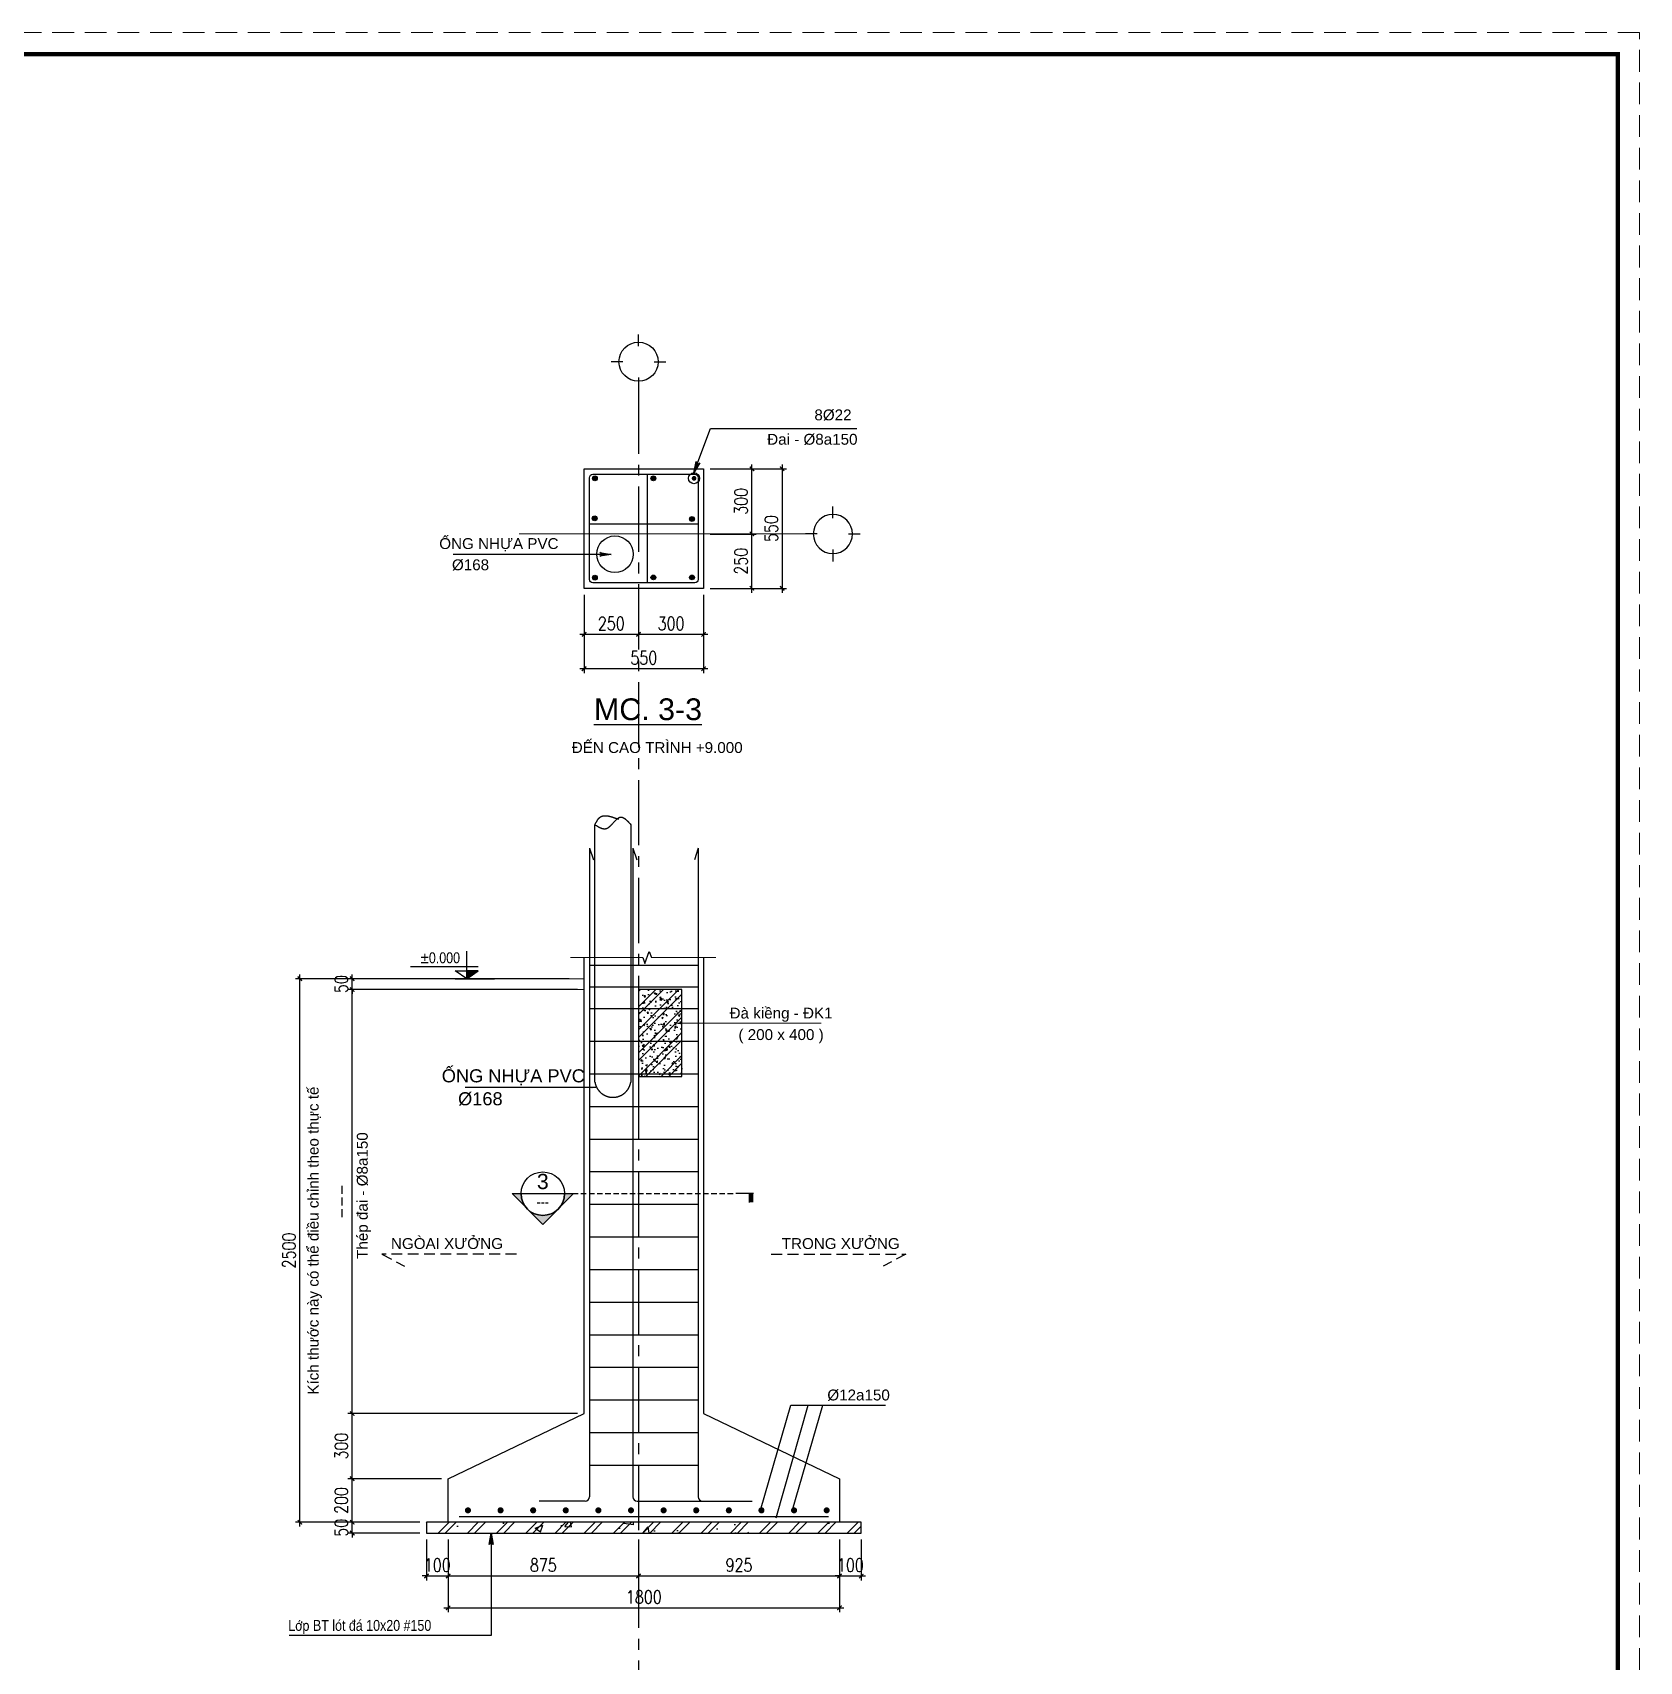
# Model space of a CAD drawing. Header units: inches. Extents: x 651127 to 1529722, y 768575 to 1021311.
# Drawn here: x 1227368 to 1264321, y 853484 to 890941 of the extents above; entities that cross this region are included whole.
import ezdxf
from ezdxf.enums import TextEntityAlignment as Align

# ---------------------------------------------------------------- set-up
doc = ezdxf.new("R2010")
doc.units = ezdxf.units.IN
doc.header["$LTSCALE"] = 1000
doc.header["$MEASUREMENT"] = 0
for name, pattern in [('CENTER2', [1.125, 0.75, -0.125, 0.125, -0.125]), ('CENTERX2', [101.6, 63.5, -12.7, 12.7, -12.7]), ('DASHDOTX2', [2, 1, -0.5, 0, -0.5]), ('HIDDEN', [0.375, 0.25, -0.125]), ('HIDDEN2', [0.1875, 0.125, -0.0625])]:
    doc.linetypes.add(name, pattern=pattern)
doc.layers.get('DEFPOINTS').update_dxf_attribs({"color": 8, "lineweight": 9})
for name, color, linetype in [('DWGshare.com_1', 7, 'Continuous'), ('DWGshare.com_10', 7, 'Continuous'), ('DWGshare.com_11', 143, 'Continuous'), ('DWGshare.com_15', 1, 'Continuous'), ('DWGshare.com_16', 2, 'Continuous'), ('DWGshare.com_19', 136, 'Continuous'), ('DWGshare.com_2', 147, 'Continuous'), ('DWGshare.com_25', 154, 'Continuous'), ('DWGshare.com_3', 7, 'Continuous'), ('DWGshare.com_30', 3, 'Continuous'), ('DWGshare.com_31', 1, 'Continuous'), ('DWGshare.com_4', 8, 'CENTER2'), ('DWGshare.com_43', 61, 'HIDDEN'), ('DWGshare.com_44', 3, 'Continuous'), ('DWGshare.com_6', 40, 'Continuous'), ('DWGshare.com_9', 8, 'Continuous')]:
    doc.layers.add(name, color=color, linetype=linetype)
doc.layers.add('DWGshare.com_23', color=147, linetype='Continuous', lineweight=0)
doc.layers.add('DWGshare.com_42', color=8, linetype='CENTERX2', lineweight=18)
doc.styles.add('DWGshare.com_1', font='VHELVCN.TTF')
doc.styles.add('DWGshare.com_15', font='romans.shx', dxfattribs={"width": 0.8})
doc.styles.add('DWGshare.com_2', font='VHELVEB.TTF')
doc.styles.add('DWGshare.com_3', font='VHELVEB.TTF')
doc.styles.add('DWGshare.com_4', font='romans.shx', dxfattribs={"width": 0.8})
doc.styles.add('DWGshare.com_6', font='VHELVEN.TTF')
doc.dimstyles.new('DWGshare.com_11', dxfattribs={"dimscale": 100, "dimtxt": 2.5, "dimasz": 1.5, "dimexe": 1.5, "dimexo": 1.5, "dimgap": 0.9, "dimtad": 1, "dimdec": 0, "dimlfac": 0.2, "dimzin": 0, "dimdsep": 46, "dimtxsty": 'DWGshare.com_15', "dimcen": 4, "dimdle": 2, "dimclrd": 136, "dimclre": 136, "dimclrt": 7, "dimadec": 0, "dimazin": 0, "dimtfac": 1, "dimtdec": 0, "dimtix": 1, "dimtmove": 2, "dimatfit": 3, "dimfxl": 1, "dimtolj": 1, "dimtzin": 0, "dimlwd": -1, "dimlwe": -1, "dimarcsym": 0})
doc.dimstyles.new('DWGshare.com_3', dxfattribs={"dimscale": 100, "dimtxt": 2.5, "dimasz": 1, "dimexe": 1, "dimexo": 1.5, "dimgap": 1, "dimtad": 1, "dimdec": 0, "dimlfac": 0.2, "dimzin": 0, "dimdsep": 46, "dimtxsty": 'DWGshare.com_4', "dimblk": 'DWGshare.com_1', "dimcen": 1.5, "dimdle": 1, "dimclrd": 256, "dimclre": 256, "dimclrt": 7, "dimadec": 0, "dimazin": 0, "dimtfac": 1, "dimtdec": 0, "dimtix": 1, "dimtmove": 2, "dimatfit": 3, "dimfxl": 1, "dimtolj": 1, "dimtzin": 0, "dimarcsym": 0})
doc.dimstyles.new('DWGshare.com_4', dxfattribs={"dimscale": 100, "dimtxt": 2.5, "dimasz": 2, "dimexe": 1, "dimexo": 1.5, "dimgap": 1, "dimtad": 1, "dimdec": 0, "dimlfac": 0.5, "dimzin": 0, "dimdsep": 46, "dimtxsty": 'DWGshare.com_4', "dimblk": 'DWGshare.com_6', "dimcen": 1.5, "dimdle": 1, "dimclrd": 256, "dimclre": 256, "dimclrt": 7, "dimadec": 0, "dimazin": 0, "dimtfac": 1, "dimtdec": 0, "dimtix": 1, "dimtmove": 2, "dimatfit": 3, "dimldrblk": 'DWGshare.com_6', "dimfxl": 1, "dimtolj": 1, "dimtzin": 0, "dimarcsym": 0})

# ---------------------------------------------------------------- blocks, each defined once
blk = doc.blocks.new('DWGshare.com_1')
at = {"color": 0, "linetype": 'ByBlock', "const_width": 0.3}
blk.add_lwpolyline([(-0.5, -0.5), (0.5, 0.5)], dxfattribs=at)
blk = doc.blocks.new('*D309')
at = {"layer": 'DEFPOINTS', "color": 0, "transparency": 16777216}
for p in [(1234719, 869184), (1239856, 869184), (1240051, 868934)]:
    blk.add_point(p, dxfattribs=at)
at = {"layer": 'DWGshare.com_19', "lineweight": -2, "transparency": 16777216}
for p, q in [((1239706, 869184), (1234619, 869184)), ((1234719, 869184), (1234719, 869284)), ((1234719, 868934), (1234719, 869184)), ((1239901, 868934), (1234619, 868934)), ((1234719, 868934), (1234719, 868834))]:
    blk.add_line(p, q, dxfattribs=at)
at = {"layer": 'DWGshare.com_19', "lineweight": -2, "transparency": 16777216, "xscale": 100, "yscale": 100, "zscale": 100}
for p, rotation in [((1234719, 869184), 270), ((1234719, 868934), 90)]:
    blk.add_blockref('DWGshare.com_1', p, dxfattribs=dict(at, rotation=rotation))
at = {"layer": 'DWGshare.com_19', "color": 7, "transparency": 16777216, "insert": (1234469, 869059), "char_height": 300, "attachment_point": 5, "rotation": 90, "style": 'DWGshare.com_4'}
blk.add_mtext('\\A1;50', dxfattribs=at)
blk = doc.blocks.new('*D311')
at = {"layer": 'DEFPOINTS', "color": 0, "transparency": 16777216}
for p in [(1236926, 856434), (1241303, 856434), (1241303, 855448)]:
    blk.add_point(p, dxfattribs=at)
at = {"layer": 'DWGshare.com_19', "lineweight": -2, "transparency": 16777216}
for p, q in [((1236926, 856284), (1236926, 855348)), ((1241303, 856284), (1241303, 855348)), ((1236826, 855448), (1241403, 855448))]:
    blk.add_line(p, q, dxfattribs=at)
at = {"layer": 'DWGshare.com_19', "lineweight": -2, "transparency": 16777216, "xscale": 100, "yscale": 100, "zscale": 100, "rotation": 180}
blk.add_blockref('DWGshare.com_1', (1236926, 855448), dxfattribs=at)
at = {"layer": 'DWGshare.com_19', "lineweight": -2, "transparency": 16777216, "xscale": 100, "yscale": 100, "zscale": 100}
blk.add_blockref('DWGshare.com_1', (1241303, 855448), dxfattribs=at)
at = {"layer": 'DWGshare.com_19', "color": 7, "transparency": 16777216, "insert": (1239115, 855698), "char_height": 300, "attachment_point": 5, "style": 'DWGshare.com_4'}
blk.add_mtext('\\A1;875', dxfattribs=at)
blk = doc.blocks.new('*D312')
at = {"layer": 'DEFPOINTS', "color": 0, "transparency": 16777216}
for p in [(1236926, 856234), (1245926, 856234), (1245926, 854715)]:
    blk.add_point(p, dxfattribs=at)
at = {"layer": 'DWGshare.com_19', "lineweight": -2, "transparency": 16777216}
for p, q in [((1236926, 856084), (1236926, 854615)), ((1245926, 856084), (1245926, 854615)), ((1236826, 854715), (1246026, 854715))]:
    blk.add_line(p, q, dxfattribs=at)
at = {"layer": 'DWGshare.com_19', "lineweight": -2, "transparency": 16777216, "xscale": 100, "yscale": 100, "zscale": 100, "rotation": 180}
blk.add_blockref('DWGshare.com_1', (1236926, 854715), dxfattribs=at)
at = {"layer": 'DWGshare.com_19', "lineweight": -2, "transparency": 16777216, "xscale": 100, "yscale": 100, "zscale": 100}
blk.add_blockref('DWGshare.com_1', (1245926, 854715), dxfattribs=at)
at = {"layer": 'DWGshare.com_19', "color": 7, "transparency": 16777216, "insert": (1241426, 854965), "char_height": 300, "attachment_point": 5, "style": 'DWGshare.com_4'}
blk.add_mtext('\\A1;1800', dxfattribs=at)
blk = doc.blocks.new('*D314')
at = {"layer": 'DEFPOINTS', "color": 0, "transparency": 16777216}
for p in [(1236426, 856434), (1236926, 856434), (1236926, 855448)]:
    blk.add_point(p, dxfattribs=at)
at = {"layer": 'DWGshare.com_19', "lineweight": -2, "transparency": 16777216}
for p, q in [((1236426, 856284), (1236426, 855348)), ((1236926, 856284), (1236926, 855348)), ((1236426, 855448), (1236326, 855448)), ((1236426, 855448), (1236926, 855448)), ((1236926, 855448), (1237026, 855448))]:
    blk.add_line(p, q, dxfattribs=at)
at = {"layer": 'DWGshare.com_19', "lineweight": -2, "transparency": 16777216, "xscale": 100, "yscale": 100, "zscale": 100}
blk.add_blockref('DWGshare.com_1', (1236426, 855448), dxfattribs=at)
at = {"layer": 'DWGshare.com_19', "lineweight": -2, "transparency": 16777216, "xscale": 100, "yscale": 100, "zscale": 100, "rotation": 180}
blk.add_blockref('DWGshare.com_1', (1236926, 855448), dxfattribs=at)
at = {"layer": 'DWGshare.com_19', "color": 7, "transparency": 16777216, "insert": (1236676, 855698), "char_height": 300, "attachment_point": 5, "style": 'DWGshare.com_4'}
blk.add_mtext('\\A1;100', dxfattribs=at)
blk = doc.blocks.new('*D321')
at = {"layer": 'DEFPOINTS', "color": 0, "transparency": 16777216}
for p in [(1233515, 869184), (1235430, 869184), (1236426, 856684)]:
    blk.add_point(p, dxfattribs=at)
at = {"layer": 'DWGshare.com_19', "lineweight": -2, "transparency": 16777216}
for p, q in [((1235280, 869184), (1233415, 869184)), ((1233515, 856584), (1233515, 869284)), ((1236276, 856684), (1233415, 856684))]:
    blk.add_line(p, q, dxfattribs=at)
at = {"layer": 'DWGshare.com_19', "lineweight": -2, "transparency": 16777216, "xscale": 100, "yscale": 100, "zscale": 100}
for p, rotation in [((1233515, 869184), 90), ((1233515, 856684), 270)]:
    blk.add_blockref('DWGshare.com_1', p, dxfattribs=dict(at, rotation=rotation))
at = {"layer": 'DWGshare.com_19', "color": 7, "transparency": 16777216, "insert": (1233265, 862934), "char_height": 300, "attachment_point": 5, "rotation": 90, "style": 'DWGshare.com_4'}
blk.add_mtext('\\A1;2500', dxfattribs=at)
blk = doc.blocks.new('*D322')
at = {"layer": 'DEFPOINTS', "color": 0, "transparency": 16777216}
for p in [(1234719, 868934), (1239638, 868934), (1240051, 859184)]:
    blk.add_point(p, dxfattribs=at)
at = {"layer": 'DWGshare.com_19', "lineweight": -2, "transparency": 16777216}
for p, q in [((1234719, 859084), (1234719, 869034)), ((1239488, 868934), (1234619, 868934)), ((1239901, 859184), (1234619, 859184))]:
    blk.add_line(p, q, dxfattribs=at)
at = {"layer": 'DWGshare.com_19', "lineweight": -2, "transparency": 16777216, "xscale": 100, "yscale": 100, "zscale": 100}
for p, rotation in [((1234719, 868934), 90), ((1234719, 859184), 270)]:
    blk.add_blockref('DWGshare.com_1', p, dxfattribs=dict(at, rotation=rotation))
at = {"layer": 'DWGshare.com_19', "color": 7, "transparency": 16777216, "insert": (1234469, 864059), "char_height": 300, "attachment_point": 5, "rotation": 90, "style": 'DWGshare.com_4'}
blk.add_mtext('\\A1;---', dxfattribs=at)
blk = doc.blocks.new('*D323')
at = {"layer": 'DEFPOINTS', "color": 0, "transparency": 16777216}
for p in [(1234719, 859184), (1240051, 859184), (1236926, 857684)]:
    blk.add_point(p, dxfattribs=at)
at = {"layer": 'DWGshare.com_19', "lineweight": -2, "transparency": 16777216}
for p, q in [((1234719, 857584), (1234719, 859284)), ((1239901, 859184), (1234619, 859184)), ((1236776, 857684), (1234619, 857684))]:
    blk.add_line(p, q, dxfattribs=at)
at = {"layer": 'DWGshare.com_19', "lineweight": -2, "transparency": 16777216, "xscale": 100, "yscale": 100, "zscale": 100}
for p, rotation in [((1234719, 859184), 90), ((1234719, 857684), 270)]:
    blk.add_blockref('DWGshare.com_1', p, dxfattribs=dict(at, rotation=rotation))
at = {"layer": 'DWGshare.com_19', "color": 7, "transparency": 16777216, "insert": (1234469, 858434), "char_height": 300, "attachment_point": 5, "rotation": 90, "style": 'DWGshare.com_4'}
blk.add_mtext('\\A1;300', dxfattribs=at)
blk = doc.blocks.new('*D324')
at = {"layer": 'DEFPOINTS', "color": 0, "transparency": 16777216}
for p in [(1234719, 857684), (1236926, 857684), (1236426, 856684)]:
    blk.add_point(p, dxfattribs=at)
at = {"layer": 'DWGshare.com_19', "lineweight": -2, "transparency": 16777216}
for p, q in [((1234719, 856584), (1234719, 857784)), ((1236776, 857684), (1234619, 857684)), ((1236276, 856684), (1234619, 856684))]:
    blk.add_line(p, q, dxfattribs=at)
at = {"layer": 'DWGshare.com_19', "lineweight": -2, "transparency": 16777216, "xscale": 100, "yscale": 100, "zscale": 100}
for p, rotation in [((1234719, 857684), 90), ((1234719, 856684), 270)]:
    blk.add_blockref('DWGshare.com_1', p, dxfattribs=dict(at, rotation=rotation))
at = {"layer": 'DWGshare.com_19', "color": 7, "transparency": 16777216, "insert": (1234469, 857184), "char_height": 300, "attachment_point": 5, "rotation": 90, "style": 'DWGshare.com_4'}
blk.add_mtext('\\A1;200', dxfattribs=at)
blk = doc.blocks.new('*D325')
at = {"layer": 'DEFPOINTS', "color": 0, "transparency": 16777216}
for p in [(1234719, 856684), (1236426, 856684), (1236426, 856434)]:
    blk.add_point(p, dxfattribs=at)
at = {"layer": 'DWGshare.com_19', "lineweight": -2, "transparency": 16777216}
for p, q in [((1236276, 856684), (1234619, 856684)), ((1234719, 856684), (1234719, 856784)), ((1234719, 856434), (1234719, 856684)), ((1236276, 856434), (1234619, 856434)), ((1234719, 856434), (1234719, 856334))]:
    blk.add_line(p, q, dxfattribs=at)
at = {"layer": 'DWGshare.com_19', "lineweight": -2, "transparency": 16777216, "xscale": 100, "yscale": 100, "zscale": 100}
for p, rotation in [((1234719, 856684), 270), ((1234719, 856434), 90)]:
    blk.add_blockref('DWGshare.com_1', p, dxfattribs=dict(at, rotation=rotation))
at = {"layer": 'DWGshare.com_19', "color": 7, "transparency": 16777216, "insert": (1234469, 856559), "char_height": 300, "attachment_point": 5, "rotation": 90, "style": 'DWGshare.com_4'}
blk.add_mtext('\\A1;50', dxfattribs=at)
blk = doc.blocks.new('*D326')
at = {"layer": 'DEFPOINTS', "color": 0, "transparency": 16777216}
for p in [(1245926, 856434), (1246426, 856434), (1246426, 855448)]:
    blk.add_point(p, dxfattribs=at)
at = {"layer": 'DWGshare.com_19', "lineweight": -2, "transparency": 16777216}
for p, q in [((1245926, 856284), (1245926, 855348)), ((1246426, 856284), (1246426, 855348)), ((1245926, 855448), (1245826, 855448)), ((1245926, 855448), (1246426, 855448)), ((1246426, 855448), (1246526, 855448))]:
    blk.add_line(p, q, dxfattribs=at)
at = {"layer": 'DWGshare.com_19', "lineweight": -2, "transparency": 16777216, "xscale": 100, "yscale": 100, "zscale": 100}
blk.add_blockref('DWGshare.com_1', (1245926, 855448), dxfattribs=at)
at = {"layer": 'DWGshare.com_19', "lineweight": -2, "transparency": 16777216, "xscale": 100, "yscale": 100, "zscale": 100, "rotation": 180}
blk.add_blockref('DWGshare.com_1', (1246426, 855448), dxfattribs=at)
at = {"layer": 'DWGshare.com_19', "color": 7, "transparency": 16777216, "insert": (1246176, 855698), "char_height": 300, "attachment_point": 5, "style": 'DWGshare.com_4'}
blk.add_mtext('\\A1;100', dxfattribs=at)
blk = doc.blocks.new('*D327')
at = {"layer": 'DEFPOINTS', "color": 0, "transparency": 16777216}
for p in [(1241303, 856434), (1245926, 856434), (1245926, 855448)]:
    blk.add_point(p, dxfattribs=at)
at = {"layer": 'DWGshare.com_19', "lineweight": -2, "transparency": 16777216}
for p, q in [((1241303, 856284), (1241303, 855348)), ((1245926, 856284), (1245926, 855348)), ((1241203, 855448), (1246026, 855448))]:
    blk.add_line(p, q, dxfattribs=at)
at = {"layer": 'DWGshare.com_19', "lineweight": -2, "transparency": 16777216, "xscale": 100, "yscale": 100, "zscale": 100, "rotation": 180}
blk.add_blockref('DWGshare.com_1', (1241303, 855448), dxfattribs=at)
at = {"layer": 'DWGshare.com_19', "lineweight": -2, "transparency": 16777216, "xscale": 100, "yscale": 100, "zscale": 100}
blk.add_blockref('DWGshare.com_1', (1245926, 855448), dxfattribs=at)
at = {"layer": 'DWGshare.com_19', "color": 7, "transparency": 16777216, "insert": (1243615, 855698), "char_height": 300, "attachment_point": 5, "style": 'DWGshare.com_4'}
blk.add_mtext('\\A1;925', dxfattribs=at)
blk = doc.blocks.new('DWGshare.com_2')
for p, q in [((0, 320), (0, 560)), ((-320, 0), (-560, 0)), ((320, 0), (560, 0)), ((0, -320), (0, -560))]:
    blk.add_line(p, q)
blk.add_circle((0, 0), 400)
at = {"linetype": 'Continuous', "style": 'DWGshare.com_2'}
blk.add_attdef('2', text='', height=350, dxfattribs=at).set_placement((0, 0), align=Align.MIDDLE_CENTER)
blk = doc.blocks.new('*D335')
at = {"layer": 'DEFPOINTS', "color": 0, "transparency": 16777216}
for p in [(1242801, 878160), (1241303, 877979), (1241303, 877102)]:
    blk.add_point(p, dxfattribs=at)
at = {"layer": 'DWGshare.com_19', "lineweight": -2, "transparency": 16777216}
for p, q in [((1242801, 878010), (1242801, 877002)), ((1241303, 877829), (1241303, 877002)), ((1242901, 877102), (1241203, 877102))]:
    blk.add_line(p, q, dxfattribs=at)
at = {"layer": 'DWGshare.com_19', "lineweight": -2, "transparency": 16777216, "xscale": 100, "yscale": 100, "zscale": 100, "rotation": 180}
blk.add_blockref('DWGshare.com_1', (1241303, 877102), dxfattribs=at)
at = {"layer": 'DWGshare.com_19', "lineweight": -2, "transparency": 16777216, "xscale": 100, "yscale": 100, "zscale": 100}
blk.add_blockref('DWGshare.com_1', (1242801, 877102), dxfattribs=at)
at = {"layer": 'DWGshare.com_19', "color": 7, "transparency": 16777216, "insert": (1242052, 877352), "char_height": 300, "attachment_point": 5, "style": 'DWGshare.com_4'}
blk.add_mtext('\\A1;300', dxfattribs=at)
blk = doc.blocks.new('*D336')
at = {"layer": 'DEFPOINTS', "color": 0, "transparency": 16777216}
for p in [(1240051, 878160), (1241303, 877979), (1240051, 877102)]:
    blk.add_point(p, dxfattribs=at)
at = {"layer": 'DWGshare.com_19', "lineweight": -2, "transparency": 16777216}
for p, q in [((1240051, 878010), (1240051, 877002)), ((1241303, 877829), (1241303, 877002)), ((1241403, 877102), (1239951, 877102))]:
    blk.add_line(p, q, dxfattribs=at)
at = {"layer": 'DWGshare.com_19', "lineweight": -2, "transparency": 16777216, "xscale": 100, "yscale": 100, "zscale": 100, "rotation": 180}
blk.add_blockref('DWGshare.com_1', (1240051, 877102), dxfattribs=at)
at = {"layer": 'DWGshare.com_19', "lineweight": -2, "transparency": 16777216, "xscale": 100, "yscale": 100, "zscale": 100}
blk.add_blockref('DWGshare.com_1', (1241303, 877102), dxfattribs=at)
at = {"layer": 'DWGshare.com_19', "color": 7, "transparency": 16777216, "insert": (1240677, 877352), "char_height": 300, "attachment_point": 5, "style": 'DWGshare.com_4'}
blk.add_mtext('\\A1;250', dxfattribs=at)
blk = doc.blocks.new('*D337')
at = {"layer": 'DEFPOINTS', "color": 0, "transparency": 16777216}
for p in [(1240051, 877960), (1242801, 877960), (1240051, 876312)]:
    blk.add_point(p, dxfattribs=at)
at = {"layer": 'DWGshare.com_19', "lineweight": -2, "transparency": 16777216}
for p, q in [((1240051, 877810), (1240051, 876212)), ((1242801, 877810), (1242801, 876212)), ((1242901, 876312), (1239951, 876312))]:
    blk.add_line(p, q, dxfattribs=at)
at = {"layer": 'DWGshare.com_19', "lineweight": -2, "transparency": 16777216, "xscale": 100, "yscale": 100, "zscale": 100, "rotation": 180}
blk.add_blockref('DWGshare.com_1', (1240051, 876312), dxfattribs=at)
at = {"layer": 'DWGshare.com_19', "lineweight": -2, "transparency": 16777216, "xscale": 100, "yscale": 100, "zscale": 100}
blk.add_blockref('DWGshare.com_1', (1242801, 876312), dxfattribs=at)
at = {"layer": 'DWGshare.com_19', "color": 7, "transparency": 16777216, "insert": (1241426, 876562), "char_height": 300, "attachment_point": 5, "style": 'DWGshare.com_4'}
blk.add_mtext('\\A1;550', dxfattribs=at)
blk = doc.blocks.new('*D338')
at = {"layer": 'DEFPOINTS', "color": 0, "transparency": 16777216}
for p in [(1242801, 879410), (1243912, 879410), (1242801, 878160)]:
    blk.add_point(p, dxfattribs=at)
at = {"layer": 'DWGshare.com_19', "lineweight": -2, "transparency": 16777216}
for p, q in [((1243912, 878060), (1243912, 879510)), ((1242951, 879410), (1244012, 879410)), ((1242951, 878160), (1244012, 878160))]:
    blk.add_line(p, q, dxfattribs=at)
at = {"layer": 'DWGshare.com_19', "lineweight": -2, "transparency": 16777216, "xscale": 100, "yscale": 100, "zscale": 100}
for p, rotation in [((1243912, 879410), 90), ((1243912, 878160), 270)]:
    blk.add_blockref('DWGshare.com_1', p, dxfattribs=dict(at, rotation=rotation))
at = {"layer": 'DWGshare.com_19', "color": 7, "transparency": 16777216, "insert": (1243662, 878785), "char_height": 300, "attachment_point": 5, "rotation": 90, "style": 'DWGshare.com_4'}
blk.add_mtext('\\A1;250', dxfattribs=at)
blk = doc.blocks.new('*D339')
at = {"layer": 'DEFPOINTS', "color": 0, "transparency": 16777216}
for p in [(1242801, 880910), (1243912, 880910), (1242801, 879410)]:
    blk.add_point(p, dxfattribs=at)
at = {"layer": 'DWGshare.com_19', "lineweight": -2, "transparency": 16777216}
for p, q in [((1243912, 879310), (1243912, 881010)), ((1242951, 880910), (1244012, 880910)), ((1242951, 879410), (1244012, 879410))]:
    blk.add_line(p, q, dxfattribs=at)
at = {"layer": 'DWGshare.com_19', "lineweight": -2, "transparency": 16777216, "xscale": 100, "yscale": 100, "zscale": 100}
for p, rotation in [((1243912, 880910), 90), ((1243912, 879410), 270)]:
    blk.add_blockref('DWGshare.com_1', p, dxfattribs=dict(at, rotation=rotation))
at = {"layer": 'DWGshare.com_19', "color": 7, "transparency": 16777216, "insert": (1243662, 880160), "char_height": 300, "attachment_point": 5, "rotation": 90, "style": 'DWGshare.com_4'}
blk.add_mtext('\\A1;300', dxfattribs=at)
blk = doc.blocks.new('*D340')
at = {"layer": 'DEFPOINTS', "color": 0, "transparency": 16777216}
for p in [(1243001, 880910), (1243001, 878160), (1244606, 878160)]:
    blk.add_point(p, dxfattribs=at)
at = {"layer": 'DWGshare.com_19', "lineweight": -2, "transparency": 16777216}
for p, q in [((1244606, 881010), (1244606, 878060)), ((1243151, 880910), (1244706, 880910)), ((1243151, 878160), (1244706, 878160))]:
    blk.add_line(p, q, dxfattribs=at)
at = {"layer": 'DWGshare.com_19', "lineweight": -2, "transparency": 16777216, "xscale": 100, "yscale": 100, "zscale": 100}
for p, rotation in [((1244606, 880910), 90), ((1244606, 878160), 270)]:
    blk.add_blockref('DWGshare.com_1', p, dxfattribs=dict(at, rotation=rotation))
at = {"layer": 'DWGshare.com_19', "color": 7, "transparency": 16777216, "insert": (1244356, 879535), "char_height": 300, "attachment_point": 5, "rotation": 90, "style": 'DWGshare.com_4'}
blk.add_mtext('\\A1;550', dxfattribs=at)
blk = doc.blocks.new('DWGshare.com_6')
at = {"linetype": 'CENTER2'}
blk.add_hatch(color=256, dxfattribs=at).paths.add_polyline_path([(-1.3, 0.22), (-1, 0), (-1.3, -0.22), (0, 0)])
blk.add_line((0, 0), (-1, 0), dxfattribs=at)
blk.add_lwpolyline([(-1.3, 0.22), (0, 0), (-1.3, -0.22), (-1, 0), (-1.3, 0.22)], dxfattribs=at)
blk = doc.blocks.new('*U88')
h = blk.add_hatch(color=256)
edge = h.paths.add_edge_path()
edge.add_line((183356, 206715), (183563, 206715))
edge.add_line((183563, 206715), (182856, 206008))
edge.add_line((182856, 206008), (182149, 206715))
edge.add_line((182149, 206715), (182356, 206715))
edge.add_arc((182856, 206715), 500, 180, 360)
blk.add_hatch(color=256).paths.add_polyline_path([(187698, 206515), (187609, 206515), (187609, 206715), (187698, 206715)])
for p, q in [((182356, 206715), (183356, 206715)), ((187698, 206715), (187298, 206715)), ((187609, 206515), (187609, 206715))]:
    blk.add_line(p, q)
at = {"color": 143, "linetype": 'HIDDEN2'}
blk.add_line((183356, 206715), (187298, 206715), dxfattribs=at)
blk.add_lwpolyline([(183356, 206715), (183563, 206715), (182856, 206008), (182149, 206715), (182356, 206715, 1)], format="xyb", close=True)
blk.add_circle((182856, 206715), 500)
at = {"style": 'DWGshare.com_2', "flags": 8}
blk.add_attdef('A', text='', height=350, dxfattribs=at).set_placement((182856, 206715), align=Align.BOTTOM_CENTER)
at = {"style": 'DWGshare.com_1', "flags": 8}
blk.add_attdef('S-111', text='', height=250, dxfattribs=at).set_placement((182856, 206653), align=Align.TOP_CENTER)
blk = doc.blocks.new('*U9')
blk.add_hatch(color=256).paths.add_polyline_path([(-371, 181), (-636, 0), (-636, 181)])
for p, q in [((-636, 0), (-636, 631)), ((-1929, 281), (-371, 281)), ((-900, 181), (-636, 181)), ((-636, 0), (-900, 181)), ((-900, 0), (0, 0)), ((-371, 181), (-636, 181)), ((-636, 0), (-371, 181))]:
    blk.add_line(p, q)
at = {"linetype": 'CENTER2', "style": 'DWGshare.com_1'}
blk.add_attdef('CD', text='', height=250, dxfattribs=at).set_placement((-1699, 281), align=Align.BOTTOM_LEFT)
blk.add_attdef('%%P0.000', (771, 355), '', height=250, dxfattribs=at)

msp = doc.modelspace()

# ---------------------------------------------------------------- hatches: boundary and pattern name
at = {"layer": 'DWGshare.com_15'}
for points in [[(1240245.1, 880690.4, 1), (1240355.1, 880690.4, 1)], [(1241700.1, 880690.4, -1), (1241590.1, 880690.4, -1)], [(1242636.1, 880690.4, 1), (1242526.1, 880690.4, 1)], [(1242588.5, 879755.3, -1), (1242478.5, 879755.3, -1)], [(1240245.1, 878405.5, -1), (1240355.1, 878405.5, -1)], [(1241700.1, 878411.1, -1), (1241590.1, 878411.1, -1)], [(1242588.5, 878411.1, -1), (1242478.5, 878411.1, -1)]]:
    msp.add_hatch(color=256, dxfattribs=at).paths.add_polyline_path(points)
h = msp.add_hatch(color=256, dxfattribs=at)
h.paths.add_polyline_path([(1240350.1, 879770.6), (1240240.1, 879770.6, 1)])
h.paths.add_polyline_path([(1240240.1, 879770.6), (1240350.1, 879770.6, 1)])
at = {"layer": 'DWGshare.com_25'}
h = msp.add_hatch(dxfattribs=at)
h.set_pattern_fill('ANSI32', color=256, scale=1000, style=0)
h.set_pattern_definition([(45, (948860.9, 769664.62), (-265.16504, 265.16504), []), (45, (949037.7, 769664.62), (-265.16504, 265.16504), [])])
h.paths.add_polyline_path([(1242303.3, 868934.3), (1241303.3, 868934.3), (1241303.3, 866934.3), (1242303.3, 866934.3)])
h = msp.add_hatch(dxfattribs=at)
h.set_pattern_fill('AR-CONC', color=256, scale=50, style=0)
h.set_pattern_definition([(50, (948860.92, 769664.62), (358.6301, -31.37607), [37.5, -412.5]), (355, (948860.9, 769664.62), (-69.37567, 376.09607), [30, -330]), (100.4514, (948890.8, 769662), (289.2547, 344.71977), [31.8701, -350.57106]), (46.1842, (948860.9, 769764.6), (533.6205, -82.7595), [56.25, -618.75]), (96.6356, (948905.4, 769757.7), (467.33135, 487.0589), [47.8051, -525.8565]), (351.1842, (948860.9, 769764.6), (467.331, 487.0593), [45, -495]), (21, (948910.92, 769739.62), (298.45353, -201.30945), [37.5, -412.5]), (326, (948910.9, 769739.62), (121.65767, 362.57502), [30, -330]), (71.4514, (948935.8, 769722.84), (420.1113, 161.26525), [31.8701, -350.57106]), (37.5, (948860.92, 769664.62), (6.07993, 166.446927), [0, -326, 0, -335, 0, -331.25]), (7.5, (948860.92, 769664.62), (131.53477, 197.20586), [0, -191, 0, -318.5, 0, -126.25]), (327.5, (948749.42, 769664.62), (266.91122, -11.277436), [0, -125, 0, -390, 0, -517.5]), (317.5, (948699.42, 769664.62), (291.59308, 50.05249), [0, -162.5, 0, -259, 0, -367.5])])
h.paths.add_polyline_path([(1242303.3, 868934.3), (1241303.3, 868934.3), (1241303.3, 866934.3), (1242303.3, 866934.3)])
at = {"layer": 'DWGshare.com_9'}
h = msp.add_hatch(dxfattribs=at)
h.set_pattern_fill('BETONG', color=256, scale=250, style=0, pattern_type=2)
h.set_pattern_definition([(50, (10576.5, 59400), (1793.1505, -156.8803), [187.5, -2062.5]), (355, (10576.5, 59400), (-346.8783, 1880.4803), [150, -1650]), (100.4514, (10725.9, 59387), (1446.2735, 1723.5989), [159.3505, -1752.8553]), (46.1842, (10576.5, 59900), (2668.1026, -413.7975), [281.25, -3093.75]), (96.6356, (10798.8, 59865.5), (2336.6568, 2435.2947), [239.0257, -2629.2825]), (351.1842, (10576.5, 59900), (2336.655, 2435.2965), [225, -2475]), (21, (10826.5, 59775), (1492.2676, -1006.5472), [187.5, -2062.5]), (326, (10826.5, 59775), (608.2883, 1812.875), [150, -1650]), (71.4514, (10950.8, 59691.1), (2100.5566, 806.3262), [159.3505, -1752.8553]), (37.5, (10576.46, 59400), (30.39964, 832.23463), [0, -1630, 0, -1675, 0, -1656.25]), (7.5, (10576.5, 59400), (657.67384, 986.0293), [0, -955, 0, -1592.5, 0, -631.25]), (327.5, (10018.96, 59400), (1334.5561, -56.38718), [0, -625, 0, -1950, 0, -2587.5]), (317.5, (9769, 59400), (1457.9654, 250.2625), [0, -812.5, 0, -1295, 0, -1837.5]), (45, (10576.46, 59400), (-335.87572, 335.87572), []), (45, (10576.46, 59562.5), (-335.87572, 335.87572), [])])
h.paths.add_polyline_path([(1236426.1, 856434.3), (1246426.1, 856434.3), (1246426.1, 856684.3), (1236426.1, 856684.3)])

# ---------------------------------------------------------------- linework, layer by layer
for p, q in [((1241451.9, 869534.1), (1241551.9, 869808.8)), ((1241551.9, 869808.8), (1241601.9, 869671.4)), ((1241401.9, 869671.4), (1241451.9, 869534.1))]:
    msp.add_line(p, q)
at = {"layer": 'DEFPOINTS', "linetype": 'HIDDEN', "ltscale": 2}
msp.add_lwpolyline([(1180221.5, 831540.9), (1264321.5, 831540.9), (1264321.5, 890940.9), (1180221.5, 890940.9)], close=True, dxfattribs=at)
at = {"layer": 'DWGshare.com_1', "const_width": 100}
msp.add_lwpolyline([(1182221.5, 832040.9), (1263821.5, 832040.9), (1263821.5, 890440.9), (1182221.5, 890440.9)], close=True, dxfattribs=at)
at = {"layer": 'DWGshare.com_11', "linetype": 'HIDDEN', "ltscale": 50}
msp.add_lwpolyline([(1241303.3, 866934.3), (1242303.3, 866934.3), (1242303.3, 868934.3), (1241303.3, 868934.3)], close=True, dxfattribs=at)
msp.add_lwpolyline([(1241303.3, 866934.3), (1242303.3, 866934.3), (1242303.3, 868934.3), (1241303.3, 868934.3)], close=True, dxfattribs=at)
at = {"layer": 'DWGshare.com_11'}
msp.add_lwpolyline([(1236426.1, 856434.3), (1246426.1, 856434.3), (1246426.1, 856684.3), (1236426.1, 856684.3)], close=True, dxfattribs=at)
at = {"layer": 'DWGshare.com_15'}
for centre, radius in [((1240300.1, 880690.4), 55), ((1241645.1, 880690.4), 55), ((1240295.1, 879770.6), 55), ((1242533.5, 879755.3), 55), ((1240761.4, 878945.7), 420), ((1240300.1, 878405.5), 55), ((1241645.1, 878411.1), 55), ((1242533.5, 878411.1), 55)]:
    msp.add_circle(centre, radius, dxfattribs=at)
at = {"layer": 'DWGshare.com_19'}
msp.add_circle((1242578.6, 880691), 125.7, dxfattribs=at)
at = {"layer": 'DWGshare.com_23'}
for p, q in [((1240051.1, 869184.3), (1235928.1, 869184.3)), ((1240051.1, 868934.3), (1235928.1, 868934.3))]:
    msp.add_line(p, q, dxfattribs=at)
at = {"layer": 'DWGshare.com_23', "linetype": 'Continuous'}
for points in [[(1239738.4, 869671.4), (1241401.9, 869671.4)], [(1241601.9, 869671.4), (1243077.8, 869671.4)]]:
    msp.add_lwpolyline(points, dxfattribs=at)
at = {"layer": 'DWGshare.com_3'}
msp.add_lwpolyline([(1240051.1, 878160.4), (1240051.1, 880910.4), (1242801.1, 880910.4), (1242801.1, 878160.4)], close=True, dxfattribs=at)
msp.add_lwpolyline([(1242801.1, 869671.4), (1242801.1, 859184.3), (1245926.1, 857684.3), (1245926.1, 856684.3), (1236926.1, 856684.3), (1236926.1, 857684.3), (1240051.1, 859184.3), (1240051.1, 869671.4)], dxfattribs=at)
at = {"layer": 'DWGshare.com_30'}
for p, q in [((1241511.1, 878285.4), (1241511.1, 880785.4)), ((1242676.1, 879639.5), (1240176.1, 879639.5))]:
    msp.add_line(p, q, dxfattribs=at)
msp.add_lwpolyline([(1240256.1, 878285.4, -0.4142136), (1240176.1, 878365.4), (1240176.1, 880705.4, -0.4142136), (1240256.1, 880785.4), (1242596.1, 880785.4, -0.4142136), (1242676.1, 880705.4), (1242676.1, 878365.4, -0.4142136), (1242596.1, 878285.4)], format="xyb", close=True, dxfattribs=at)
at = {"layer": 'DWGshare.com_31'}
for p, q in [((1240176.1, 872184.3), (1240176.1, 857270.9)), ((1240176.1, 872184.3), (1240264.8, 871918.2)), ((1241176.1, 872184.3), (1241176.1, 857270.9)), ((1241176.1, 872184.3), (1241264.8, 871918.2)), ((1242676.1, 872184.3), (1242587.5, 871918.2)), ((1242676.1, 872184.3), (1242676.1, 857270.9)), ((1240076.1, 857170.9), (1239015.2, 857170.9)), ((1241276.1, 857170.9), (1243917.2, 857170.9)), ((1245676.1, 856809.3), (1237176.1, 856809.3))]:
    msp.add_line(p, q, dxfattribs=at)
for centre, start, end in [((1240076.1, 857270.9), 270, 0), ((1241276.1, 857270.9), 180, 270), ((1242776.1, 857270.9), 180, 270)]:
    msp.add_arc(centre, 100, start, end, dxfattribs=at)
at = {"layer": 'DWGshare.com_4', "ltscale": 2}
msp.add_line((1241303.3, 882752.9), (1241303.3, 836497.2), dxfattribs=at)
at = {"layer": 'DWGshare.com_42', "linetype": 'DASHDOTX2', "ltscale": 300}
msp.add_line((1245153.8, 879410.4), (1238559.4, 879410.4), dxfattribs=at)
at = {"layer": 'DWGshare.com_43', "ltscale": 25}
for p, q in [((1240301.1, 866805.8), (1240301.1, 872724.1)), ((1241126.1, 872724.1), (1241126.1, 866805.8))]:
    msp.add_line(p, q, dxfattribs=at)
msp.add_arc((1240713.6, 866873.9), 418.1, 189.3718, 350.6282, dxfattribs=at)
for points, knots in [([(1240301.1, 872724.1), (1240336.4, 872793.6), (1240441.9, 873001.5), (1240682.8, 872911.1), (1240843.1, 872850.9)], [0, 0, 0, 0, 213.0072148, 636.7409026, 636.7409026, 636.7409026, 636.7409026]), ([(1240301.1, 872724.1), (1240390.9, 872669.2), (1240619.2, 872529.8), (1240851.3, 873039), (1241046.3, 872815.6), (1241126.1, 872724.1)], [0, 0, 0, 0, 273.6402081, 696.0278593, 989.2459797, 989.2459797, 989.2459797, 989.2459797])]:
    msp.add_open_spline(points, degree=3, knots=knots, dxfattribs=at)
at = {"layer": 'DWGshare.com_44'}
for p, q in [((1242676.1, 869489.4), (1240176.1, 869489.4)), ((1242676.1, 868989.4), (1240176.1, 868989.4)), ((1242676.1, 868489.4), (1240176.1, 868489.4)), ((1242676.1, 867739.4), (1240176.1, 867739.4)), ((1242676.1, 866989.4), (1240176.1, 866989.4)), ((1242676.1, 866239.4), (1240176.1, 866239.4)), ((1242676.1, 865489.4), (1240176.1, 865489.4)), ((1242676.1, 864739.4), (1240176.1, 864739.4)), ((1242676.1, 863989.4), (1240176.1, 863989.4)), ((1242676.1, 863239.4), (1240176.1, 863239.4)), ((1242676.1, 862489.4), (1240176.1, 862489.4)), ((1242676.1, 861739.4), (1240176.1, 861739.4)), ((1242676.1, 860989.4), (1240176.1, 860989.4)), ((1242676.1, 860239.4), (1240176.1, 860239.4)), ((1242676.1, 859489.4), (1240176.1, 859489.4)), ((1242676.1, 858739.4), (1240176.1, 858739.4)), ((1242676.1, 857989.4), (1240176.1, 857989.4))]:
    msp.add_line(p, q, dxfattribs=at)
at = {"layer": 'DWGshare.com_44', "const_width": 70}
for points in [[(1237345.5, 856957.9, 1), (1237415.5, 856957.9, 1)], [(1238095.5, 856957.9, 1), (1238165.5, 856957.9, 1)], [(1238845.5, 856957.9, 1), (1238915.5, 856957.9, 1)], [(1239595.5, 856957.9, 1), (1239665.5, 856957.9, 1)], [(1240345.5, 856957.9, 1), (1240415.5, 856957.9, 1)], [(1241095.5, 856957.9, 1), (1241165.5, 856957.9, 1)], [(1241845.5, 856957.9, 1), (1241915.5, 856957.9, 1)], [(1242595.5, 856957.9, 1), (1242665.5, 856957.9, 1)], [(1243345.5, 856957.9, 1), (1243415.5, 856957.9, 1)], [(1244095.5, 856957.9, 1), (1244165.5, 856957.9, 1)], [(1244845.5, 856957.9, 1), (1244915.5, 856957.9, 1)], [(1245595.5, 856957.9, 1), (1245665.5, 856957.9, 1)]]:
    msp.add_lwpolyline(points, format="xyb", close=True, dxfattribs=at)
at = {"layer": 'DWGshare.com_6', "linetype": 'HIDDEN'}
for points in [[(1238496.5, 862848), (1235398.7, 862848), (1235923.3, 862573.3)], [(1244355.7, 862848), (1247453.5, 862848), (1246928.9, 862573.3)]]:
    msp.add_lwpolyline(points, dxfattribs=at)

# ---------------------------------------------------------------- block references
at = {"layer": 'DWGshare.com_16', "color": 31, "yscale": 1.125, "zscale": 1.125}
for p, xscale in [((1241303.3, 883371.6), 1.125), ((1241303.3, 883371.6), 1.125), ((1241303.3, 883371.6), 1.125), ((1245772.5, 879410.4), -1.125)]:
    msp.add_blockref('DWGshare.com_2', p, dxfattribs=dict(at, xscale=xscale))
at = {"layer": 'DWGshare.com_6', "linetype": 'CENTER2'}
ref = msp.add_blockref('*U9', (1237989.6, 869184.3), dxfattribs=at)
ref.add_attrib('CD', '%%p0.000', dxfattribs={"layer": '0', "linetype": 'CENTER2', "height": 250, "style": 'DWGshare.com_1'}).set_placement((1236290.7, 869465.1), align=Align.BOTTOM_LEFT)
at = {"layer": 'DWGshare.com_6', "linetype": 'HIDDEN'}
ref = msp.add_blockref('*U88', (1056246.7, 657525.6), dxfattribs=at)
ref.add_attrib('S-111', '---', dxfattribs={"layer": '0', "height": 250, "style": 'DWGshare.com_1'}).set_placement((1239102.4, 864178.1), align=Align.TOP_CENTER)
ref.add_attrib('A', '3', dxfattribs={"layer": '0', "height": 350, "style": 'DWGshare.com_2'}).set_placement((1239102.4, 864240.6), align=Align.BOTTOM_CENTER)

# ---------------------------------------------------------------- texts
at = {"layer": 'DWGshare.com_10', "style": 'DWGshare.com_6'}
for s, height, p in [('8Þ22', 250, (1245775.5, 882149.3)), ('Ñai - Þ8a150', 250, (1245301.2, 881590.3)), ('OÁNG NHÖÏA PVC', 250, (1238092.6, 879200)), ('Þ168', 250, (1237440.4, 878702.3)), ('ÑEÁN CAO TRÌNH +9.000', 250, (1241733.2, 874535.1)), ('Ñaø kieàng - ÑK1', 250, (1244582, 868370.4)), ('( 200 x 400 )', 250, (1244582, 867867.2)), ('OÁNG NHÖÏA PVC', 300, (1238424.2, 866962.5)), ('Þ168', 300, (1237666.1, 866423.3)), ('NGOØAI XÖÔÛNG', 250, (1236898.6, 863129.2)), ('TRONG XÖÔÛNG', 250, (1245953.7, 863129.2)), ('Þ12a150', 250, (1246364.2, 859610.8))]:
    msp.add_text(s, height=height, dxfattribs=at).set_placement(p, align=Align.MIDDLE)
at = {"layer": 'DWGshare.com_10'}
for s, height, style, p in [('%%UMC. 3-3', 500, 'DWGshare.com_3', (1240279.6, 874979.6)), ('Lôùp BT loùt ñaù 10x20 #150', 250, 'DWGshare.com_1', (1233250.2, 854111.7))]:
    msp.add_text(s, height=height, dxfattribs=dict(at, style=style)).set_placement(p, align=Align.BOTTOM_LEFT)
at = {"layer": 'DWGshare.com_10', "style": 'DWGshare.com_6'}
for s, p in [('Kích thöôùc naøy coù theå ñieàu chænh theo thöïc teá', (1233837.8, 863160.4)), ('Theùp ñai - Þ8a150', (1234979.9, 864196.3))]:
    msp.add_text(s, height=250, rotation=90, dxfattribs=at).set_placement(p, align=Align.MIDDLE)

# ---------------------------------------------------------------- dimensions: what is measured, and where the dimension line sits
at = {"layer": 'DWGshare.com_19'}
for base, p1, p2, angle, picture, middle in [((1243912.2, 880910.4), (1242801.1, 879410.4), (1242801.1, 880910.4), 270, '*D339', (1243662.2, 880160.4)), ((1244606.3, 878160.4), (1243001.1, 880910.4), (1243001.1, 878160.4), 90, '*D340', (1244356.3, 879535.4)), ((1243912.2, 879410.4), (1242801.1, 878160.4), (1242801.1, 879410.4), 270, '*D338', (1243662.2, 878785.4)), ((1240051.1, 877102.3), (1241303.3, 877979.1), (1240051.1, 878160.4), 180, '*D336', (1240677.2, 877352.3)), ((1241303.3, 877102.3), (1242801.1, 878160.4), (1241303.3, 877979.1), 180, '*D335', (1242052.2, 877352.3)), ((1240051.1, 876312.4), (1242801.1, 877960.4), (1240051.1, 877960.4), 180, '*D337', (1241426.1, 876562.4)), ((1233514.8, 869184.3), (1236426.1, 856684.3), (1235429.9, 869184.3), 90, '*D321', (1233264.8, 862934.3)), ((1234719, 869184.3), (1240051.1, 868934.3), (1239856.4, 869184.3), 90, '*D309', (1234469, 869059.3)), ((1234719, 859184.3), (1236926.1, 857684.3), (1240051.1, 859184.3), 90, '*D323', (1234469, 858434.3)), ((1234719, 857684.3), (1236426.1, 856684.3), (1236926.1, 857684.3), 90, '*D324', (1234469, 857184.3)), ((1234719, 856684.3), (1236426.1, 856434.3), (1236426.1, 856684.3), 90, '*D325', (1234469, 856559.3))]:
    dim = msp.add_linear_dim(base=base, p1=p1, p2=p2, angle=angle, dimstyle='DWGshare.com_3', override={"dimtxt": 3}, dxfattribs=at)
    dim.commit()
    dim.dimension.update_dxf_attribs({"geometry": picture, "text_midpoint": middle})
dim = msp.add_linear_dim(base=(1234719, 868934.3), p1=(1240051.1, 859184.3), p2=(1239637.8, 868934.3), angle=90, text='---', dimstyle='DWGshare.com_3', override={"dimtxt": 3}, dxfattribs=at)
dim.commit()
dim.dimension.update_dxf_attribs({"geometry": '*D322', "text_midpoint": (1234469, 864059.3)})
for base, p1, p2, picture, middle in [((1236926.1, 855447.8), (1236426.1, 856434.3), (1236926.1, 856434.3), '*D314', (1236676.1, 855697.8)), ((1241303.3, 855447.8), (1236926.1, 856434.3), (1241303.3, 856434.3), '*D311', (1239114.7, 855697.8)), ((1245926.1, 855447.8), (1241303.3, 856434.3), (1245926.1, 856434.3), '*D327', (1243614.7, 855697.8)), ((1246426.1, 855447.8), (1245926.1, 856434.3), (1246426.1, 856434.3), '*D326', (1246176.1, 855697.8)), ((1245926.1, 854714.5), (1236926.1, 856234.3), (1245926.1, 856234.3), '*D312', (1241426.1, 854964.5))]:
    dim = msp.add_linear_dim(base=base, p1=p1, p2=p2, dimstyle='DWGshare.com_3', override={"dimtxt": 3}, dxfattribs=at)
    dim.commit()
    dim.dimension.update_dxf_attribs({"geometry": picture, "text_midpoint": middle})

# ---------------------------------------------------------------- leaders
msp.add_leader([(1240324.7, 866679.6), (1237313.8, 866679.6)], dimstyle='DWGshare.com_3', dxfattribs=at)
at = {"layer": 'DWGshare.com_2'}
for points in [[(1242578.6, 880816.7), (1242962, 881838.6), (1246322.9, 881838.6)], [(1240675.7, 878941.2), (1237037.4, 878941.2)], [(1237914.5, 856434.3), (1237914.5, 854077.5), (1233269.4, 854077.5)]]:
    msp.add_leader(points, dimstyle='DWGshare.com_4', dxfattribs=at)
at = {"layer": 'DWGshare.com_23'}
msp.add_leader([(1242135.6, 868158.7), (1245505.3, 868158.7)], dimstyle='DWGshare.com_11', dxfattribs=at)
for points in [[(1244105.1, 856965.2), (1244805.2, 859374.7), (1246983.7, 859374.7)], [(1244466.8, 856783.5), (1245206.6, 859374.7)], [(1244843.7, 856967.1), (1245543.8, 859374.7)]]:
    msp.add_leader(points, dimstyle='DWGshare.com_3', override={"dimgap": 1, "dimtad": 0}, dxfattribs=at)

doc.saveas('drawing.dxf')
